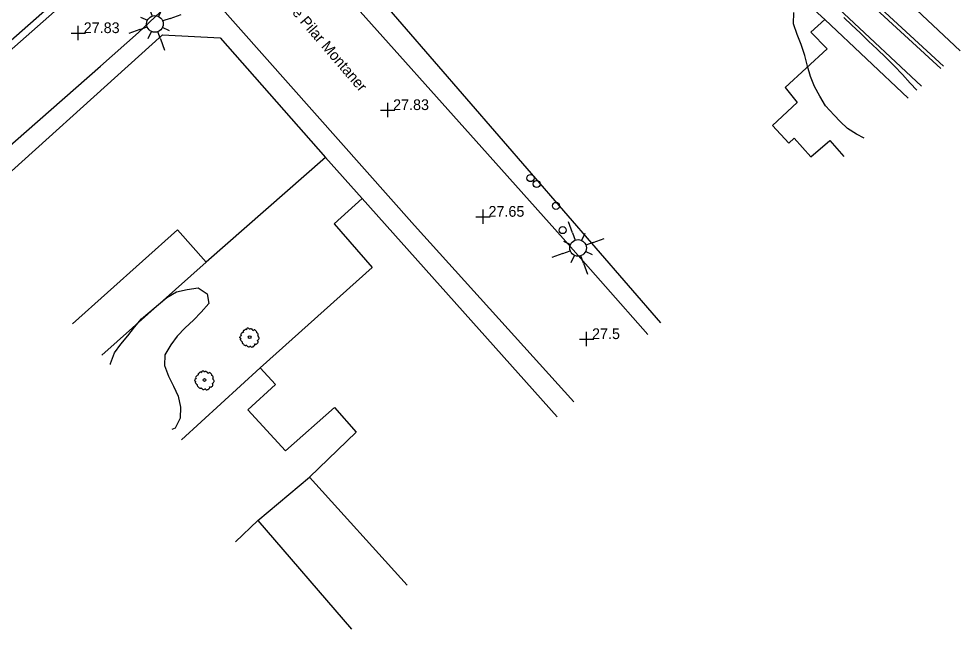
# Model space of a CAD drawing. Extents: x 471511 to 473316, y 4381952 to 4383346.
# Drawn here: x 471557.1 to 471623, y 4381951.7 to 4381994.4 of the extents above; entities that cross this region are included whole.
import ezdxf
from ezdxf.enums import TextEntityAlignment as Align

# ---------------------------------------------------------------- set-up
doc = ezdxf.new("R2010")
doc.units = 0
doc.header["$LTSCALE"] = 4
doc.header["$MEASUREMENT"] = 0
doc.header["$PDMODE"] = 2
doc.header["$PDSIZE"] = 0.5
doc.layers.get('0').update_dxf_attribs({"linetype": 'CONTINUOUS'})
for name, color, linetype in [('230', 7, 'CONTINUOUS'), ('290', 253, 'CONTINUOUS'), ('293', 7, 'CONTINUOUS'), ('400', 7, 'CONTINUOUS'), ('410', 201, 'CONTINUOUS'), ('411', 12, 'CONTINUOUS'), ('451', 5, 'CONTINUOUS'), ('505', 60, 'CONTINUOUS'), ('7101', 7, 'CONTINUOUS'), ('7400', 2, 'CONTINUOUS'), ('7440', 7, 'CONTINUOUS'), ('7515', 53, 'CONTINUOUS'), ('8405', 7, 'CONTINUOUS')]:
    doc.layers.add(name, color=color, linetype=linetype)

# ---------------------------------------------------------------- blocks, each defined once
blk = doc.blocks.new('ARBOL')
at = {"color": 3}
for p, q in [((-0.38, 1.32), (-0.46, 1.23)), ((-0.31, 1.35), (-0.38, 1.32)), ((-0.23, 1.36), (-0.31, 1.35)), ((-0.11, 1.36), (-0.23, 1.36)), ((0, 1.35), (-0.11, 1.36)), ((0.07, 1.26), (0, 1.35)), ((0.32, 1.32), (0.24, 1.31)), ((0.39, 1.31), (0.32, 1.32)), ((-1.26, 0.07), (-1.27, -0.01)), ((-1.23, 0.15), (-1.26, 0.07)), ((-1.17, 0.24), (-1.23, 0.15)), ((-1.18, 0.48), (-1.21, 0.39)), ((-1.21, 0.39), (-1.2, 0.31)), ((-1.2, 0.31), (-1.16, 0.22)), ((-1.11, 0.55), (-1.18, 0.48)), ((-1.03, 0.59), (-1.11, 0.55)), ((-1.01, 0.67), (-1.03, 0.59)), ((-0.96, 0.76), (-1.01, 0.67)), ((-0.92, 0.97), (-0.96, 0.88)), ((-0.96, 0.88), (-0.96, 0.7)), ((-0.85, 1.04), (-0.92, 0.97)), ((-0.77, 1.08), (-0.85, 1.04)), ((-0.7, 1.09), (-0.77, 1.08)), ((-0.5, 1.09), (-0.7, 1.09)), ((-0.49, 1.11), (-0.5, 1.08)), ((-0.46, 1.23), (-0.49, 1.11)), ((0.12, 1.18), (0.07, 1.26)), ((0.17, 1.25), (0.12, 1.16)), ((0.12, 1.16), (0.12, 1.16)), ((0.24, 1.31), (0.17, 1.25)), ((0.55, 1.31), (0.39, 1.31)), ((0.62, 1.26), (0.55, 1.31)), ((0.7, 1.22), (0.62, 1.26)), ((0.76, 1.14), (0.7, 1.22)), ((0.77, 0.97), (0.7, 0.98)), ((0.77, 1.05), (0.76, 1.14)), ((0.77, 0.97), (0.77, 1.05)), ((0.86, 0.95), (0.77, 0.97)), ((0.96, 0.93), (0.86, 0.95)), ((1.03, 0.87), (0.96, 0.93)), ((1.07, 0.79), (1.03, 0.87)), ((1.08, 0.7), (1.07, 0.79)), ((1.1, 0.49), (1.07, 0.51)), ((1.08, 0.6), (1.08, 0.7)), ((1.09, 0.52), (1.08, 0.6)), ((1.17, 0.48), (1.1, 0.49)), ((1.25, 0.41), (1.17, 0.48)), ((1.29, 0.32), (1.25, 0.41)), ((1.3, 0.24), (1.29, 0.32)), ((1.3, 0.15), (1.3, 0.24)), ((1.31, 0.06), (1.3, 0.15)), ((1.31, -0.03), (1.31, 0.06)), ((-1.27, -0.01), (-1.26, -0.13)), ((-1.26, -0.13), (-1.26, -0.21)), ((-1.26, -0.21), (-1.23, -0.3)), ((-1.23, -0.3), (-1.16, -0.32)), ((-1.16, -0.32), (-1.08, -0.34)), ((-1.08, -0.34), (-1.01, -0.35)), ((-1.01, -0.35), (-0.95, -0.35)), ((-0.96, -0.38), (-1.01, -0.49)), ((-1.01, -0.49), (-1, -0.58)), ((-1, -0.58), (-0.96, -0.66)), ((-0.96, -0.66), (-0.96, -0.74)), ((-0.96, -0.74), (-0.88, -0.8)), ((-0.88, -0.8), (-0.8, -0.81)), ((-0.8, -0.81), (-0.72, -0.81)), ((-0.76, -0.81), (-0.75, -0.9)), ((-0.75, -0.9), (-0.73, -0.98)), ((-0.73, -0.98), (-0.68, -1.07)), ((-0.68, -1.07), (-0.61, -1.15)), ((-0.61, -1.15), (-0.53, -1.14)), ((-0.53, -1.14), (-0.45, -1.12)), ((-0.45, -1.12), (-0.37, -1.07)), ((-0.37, -1.05), (-0.37, -1.15)), ((-0.37, -1.15), (-0.27, -1.21)), ((-0.27, -1.21), (-0.19, -1.22)), ((-0.19, -1.22), (-0.07, -1.22)), ((-0.07, -1.22), (0.01, -1.25)), ((0.01, -1.25), (0.08, -1.22)), ((0.08, -1.22), (0.16, -1.16)), ((0.16, -1.16), (0.18, -1.08)), ((0.18, -1.11), (0.25, -1.15)), ((0.25, -1.15), (0.32, -1.16)), ((0.32, -1.16), (0.4, -1.16)), ((0.4, -1.16), (0.47, -1.18)), ((0.47, -1.18), (0.55, -1.16)), ((0.55, -1.16), (0.62, -1.14)), ((0.62, -1.14), (0.7, -1.09)), ((0.7, -1.09), (0.75, -0.93)), ((0.78, -0.99), (0.74, -0.96)), ((0.85, -0.98), (0.78, -0.99)), ((0.93, -0.93), (0.85, -0.98)), ((1.02, -0.92), (0.93, -0.93)), ((1.06, -0.69), (0.98, -0.69)), ((1.06, -0.85), (1.02, -0.92)), ((1.03, -0.69), (1.05, -0.77)), ((1.05, -0.77), (1.06, -0.85)), ((1.13, -0.65), (1.06, -0.69)), ((1.2, -0.61), (1.13, -0.65)), ((1.2, -0.21), (1.27, -0.14)), ((1.2, -0.6), (1.21, -0.59)), ((1.22, -0.31), (1.21, -0.23)), ((1.21, -0.41), (1.22, -0.31)), ((1.21, -0.51), (1.21, -0.41)), ((1.21, -0.59), (1.21, -0.51)), ((1.27, -0.14), (1.31, -0.03))]:
    blk.add_line(p, q, dxfattribs=at)
at = {"color": 25}
blk.add_circle((0, 0), 0.19, dxfattribs=at)
blk = doc.blocks.new('FAROLA')
at = {"color": 7}
for p, q in [((0.43, 1.04), (0.75, 1.8)), ((-1.04, 0.43), (-1.8, 0.75)), ((-0.43, 1.04), (-0.22, 0.54)), ((0.43, 1.04), (0.22, 0.54)), ((-1.04, 0.43), (-0.54, 0.22)), ((1.04, 0.43), (0.54, 0.22)), ((-1.04, -0.43), (-0.54, -0.22)), ((-0.43, -1.04), (-0.22, -0.54)), ((0.43, -1.04), (0.22, -0.54)), ((1.04, -0.43), (0.54, -0.22)), ((1.04, -0.43), (1.8, -0.75)), ((-0.43, -1.04), (-0.75, -1.8))]:
    blk.add_line(p, q, dxfattribs=at)
blk.add_circle((0, 0), 0.58, dxfattribs=at)
blk = doc.blocks.new('MOJON')
blk.add_circle((0, 0), 0.25)
blk = doc.blocks.new('COTA')
at = {"color": 7}
blk.add_point((0, 0), dxfattribs=at)

msp = doc.modelspace()

# ---------------------------------------------------------------- linework, layer by layer
at = {"layer": '230'}
msp.add_polyline3d([(471621.797, 4381991.059, 34.676), (471612.189, 4381999.924, 34.614), (471602.054, 4382008.866, 34.803), (471592.935, 4382016.753, 34.788), (471581.775, 4382027.135, 34.832), (471570.599, 4382037.624, 34.948), (471559.788, 4382047.627, 34.687), (471548.695, 4382058.165, 34.708), (471546.985, 4382059.747, 34.721)], dxfattribs=at)
at = {"layer": '290'}
msp.add_polyline3d([(471548.362, 4382060.999, 34.901), (471549.051, 4382060.514, 34.901), (471551.574, 4382058.481, 34.886), (471554.253, 4382056.122, 34.901), (471556.829, 4382053.824, 34.959), (471560.461, 4382050.549, 34.944), (471565.78, 4382045.595, 34.988), (471581.643, 4382030.843, 35.046), (471589.569, 4382023.472, 34.988), (471597.757, 4382015.755, 34.973), (471606.67, 4382007.457, 34.828), (471614.463, 4382000.092, 34.756), (471619.923, 4381994.996, 34.64), (471622.97, 4381992.126, 34.627)], dxfattribs=at)
at = {"layer": '293'}
msp.add_polyline3d([(471621.611, 4381990.891, 34.676), (471612.022, 4381999.739, 34.614), (471601.889, 4382008.677, 34.803), (471592.768, 4382016.567, 34.788), (471581.604, 4382026.953, 34.832), (471570.429, 4382037.441, 34.948), (471559.617, 4382047.445, 34.687), (471548.524, 4382057.982, 34.708), (471546.799, 4382059.578, 34.721)], dxfattribs=at)
at = {"layer": '400'}
for points in [[(471602.02, 4381973.096, 33.99), (471577.162, 4382001.85, 31.847), (471591.496, 4382014.806, 34.878), (471606.141, 4382001.021, 34.254), (471613.513, 4381994.315, 31.246), (471612.521, 4381993.424, 31.289), (471613.674, 4381992.257, 31.246), (471610.724, 4381989.548, 31.246), (471611.565, 4381988.505, 33.761), (471609.851, 4381986.903, 32.942), (471610.98, 4381985.66, 32.725), (471611.367, 4381986.017, 31.579), (471612.516, 4381984.698, 30.919), (471613.843, 4381985.854, 33.689), (471614.843, 4381984.743, 33.683)], [(471553.459, 4381980.883, 31.342), (471567.178, 4381993.247, 38.003), (471571.211, 4381993.033, 38.684), (471578.57, 4381984.665, 38.655), (471570.236, 4381977.345, 38.713), (471568.223, 4381979.606, 38.873), (471560.87, 4381973.013, 38.73)], [(471581.134, 4381981.803, 30.093), (471579.188, 4381980.021, 29.854), (471581.831, 4381976.975, 29.709), (471574.009, 4381969.948, 30.303), (471575.065, 4381968.789, 30.318), (471573.145, 4381966.997, 29.999), (471575.785, 4381964.131, 30.274), (471579.194, 4381967.178, 30.651), (471580.71, 4381965.432, 34.61), (471577.449, 4381962.295, 31.855), (471584.287, 4381954.738, 31.855)], [(471581.134, 4381981.803, 30.093), (471594.769, 4381966.509, 41.737)], [(471572.275, 4381957.778, 30.695), (471573.834, 4381959.253, 30.303), (471580.387, 4381951.659, 30.231)]]:
    msp.add_polyline3d(points, dxfattribs=at)
at = {"layer": '410'}
for points in [[(471613.513, 4381994.315, 31.71), (471619.326, 4381988.815, 30.771)], [(471578.57, 4381984.665, 29.912), (471581.134, 4381981.803, 29.897)], [(471570.236, 4381977.345, 29.295), (471562.932, 4381970.823, 29.739)], [(471568.496, 4381964.913, 29.572), (471574.009, 4381969.948, 30.194)], [(471573.834, 4381959.253, 30.158), (471577.449, 4381962.295, 29.89)]]:
    msp.add_polyline3d(points, dxfattribs=at)
at = {"layer": '411'}
for points in [[(471548.705, 4381985.933, 28.806), (471560.683, 4381996.511, 29.212), (471575.675, 4382009.826, 29.684), (471584.532, 4382017.783, 30.003)], [(471591.664, 4382016.837, 27.987), (471576.506, 4382003.365, 27.961), (471576.129, 4382003.018, 27.961), (471575.675, 4382002.468, 27.961), (471575.51, 4382001.98, 27.961), (471575.581, 4382001.494, 27.961), (471575.968, 4382000.71, 27.961), (471580.215, 4381995.797, 27.889), (471589.512, 4381985.351, 27.635), (471595.188, 4381978.996, 27.635), (471601.124, 4381972.281, 27.512)], [(471552.454, 4381981.951, 27.994), (471562.841, 4381991.052, 28.019), (471565.488, 4381993.405, 28.005), (471567.777, 4381995.545, 27.961), (471568.323, 4381996.041, 27.961), (471568.653, 4381996.321, 27.932), (471569.088, 4381996.512, 27.932), (471569.565, 4381996.601, 27.932), (471569.959, 4381996.47, 27.932), (471570.315, 4381996.16, 27.918), (471570.804, 4381995.696, 27.918), (471584.79, 4381979.907, 27.722), (471595.944, 4381967.576, 27.607)]]:
    msp.add_polyline3d(points, dxfattribs=at)
at = {"layer": '451'}
for points in [[(471541.541, 4381993.541, 28.861), (471557.878, 4382008.104, 29.285), (471577.595, 4382025.658, 30.017), (471584.862, 4382017.408, 30.003), (471576.008, 4382009.453, 29.684), (471561.014, 4381996.137, 29.212), (471549.048, 4381985.568, 28.806)], [(471604.583, 4382004.486, 34.73), (471614.832, 4381994.742, 34.621), (471620.26, 4381989.664, 34.611)]]:
    msp.add_polyline3d(points, dxfattribs=at)
at = {"layer": '505'}
for points in [[(471616.249, 4381986.02, 30.472), (471615.714, 4381986.294, 30.528), (471615.093, 4381986.698, 30.811), (471614.57, 4381987.177, 31.093), (471614.145, 4381987.63, 31.521), (471613.539, 4381988.27, 32.217), (471613.15, 4381988.954, 32.217), (471612.789, 4381989.625, 32.217), (471612.499, 4381990.319, 32.217), (471612.284, 4381991.051, 32.217), (471612.106, 4381991.789, 32.217), (471611.857, 4381992.571, 32.217), (471611.563, 4381993.273, 32.217), (471611.32, 4381994.014, 32.217), (471611.341, 4381994.803, 32.217)], [(471614.821, 4381994.45, 32.116), (471615.382, 4381993.925, 32.116), (471615.967, 4381993.374, 32.101), (471616.564, 4381992.811, 32.043), (471617.172, 4381992.244, 32.014), (471617.78, 4381991.668, 32), (471618.364, 4381991.085, 31.985), (471618.926, 4381990.475, 31.84), (471619.472, 4381989.866, 31.681), (471619.929, 4381989.363, 31.571)], [(471563.537, 4381970.18, 29.73), (471563.536, 4381970.258, 29.73), (471563.825, 4381970.987, 29.73), (471564.265, 4381971.594, 29.73), (471564.746, 4381972.174, 29.73), (471565.205, 4381972.795, 29.73), (471565.71, 4381973.37, 29.73), (471566.283, 4381973.858, 29.73), (471566.889, 4381974.37, 29.73), (471567.476, 4381974.864, 29.73), (471568.144, 4381975.262, 29.73), (471568.905, 4381975.434, 29.73), (471569.662, 4381975.54, 29.73), (471570.291, 4381975.12, 29.73), (471570.407, 4381974.449, 29.73), (471569.884, 4381973.843, 29.73), (471569.339, 4381973.286, 29.73), (471568.75, 4381972.735, 29.73), (471568.2, 4381972.158, 29.73), (471567.745, 4381971.549, 29.73), (471567.345, 4381970.865, 29.73), (471567.308, 4381970.115, 29.73), (471567.587, 4381969.369, 29.73), (471567.943, 4381968.67, 29.73), (471568.265, 4381967.966, 29.73), (471568.439, 4381967.186, 29.73), (471568.41, 4381966.428, 29.73), (471568.05, 4381965.734, 29.73), (471567.831, 4381965.62, 29.73)]]:
    msp.add_polyline3d(points, dxfattribs=at)

# ---------------------------------------------------------------- block references
at = {"layer": '7101'}
for p in [(471561.281, 4381993.366, 27.833), (471582.923, 4381987.981, 27.833), (471589.595, 4381980.516, 27.645), (471596.839, 4381971.956, 27.5)]:
    msp.add_blockref('COTA', p, dxfattribs=at)
at = {"layer": '7400', "rotation": 222.4999982764334}
for p in [(471614.667, 4381996.825, 34.646), (471566.643, 4381994.01, 27.802), (471596.24, 4381978.335, 27.461)]:
    msp.add_blockref('FAROLA', p, dxfattribs=at)
at = {"layer": '7440', "rotation": 222.4999982764334}
for p in [(471592.913, 4381983.221, 27.548), (471593.344, 4381982.809, 27.548), (471594.696, 4381981.273, 27.548), (471595.163, 4381979.584, 27.548)]:
    msp.add_blockref('MOJON', p, dxfattribs=at)
at = {"layer": '7515', "xscale": 0.5, "yscale": 0.5, "zscale": 0.5, "rotation": 222.4999982764334}
for p in [(471573.267, 4381972.088, 30.209), (471570.113, 4381969.093, 29.933)]:
    msp.add_blockref('ARBOL', p, dxfattribs=at)

# ---------------------------------------------------------------- texts
at = {"layer": '7101'}
for s, p in [('27.83', (471561.661, 4381993.366, 27.83)), ('27.83', (471583.303, 4381987.981, 27.83)), ('27.65', (471589.975, 4381980.516, 27.65)), ('27.5', (471597.219, 4381971.956, 27.5))]:
    msp.add_text(s, height=0.75, dxfattribs=at).set_placement(p)
at = {"layer": '8405'}
msp.add_text('Carrer de Pilar Montaner', height=0.75, rotation=-49.4, dxfattribs=at).set_placement((471577.683, 4381993.631), align=Align.MIDDLE_CENTER)

doc.saveas('drawing.dxf')
